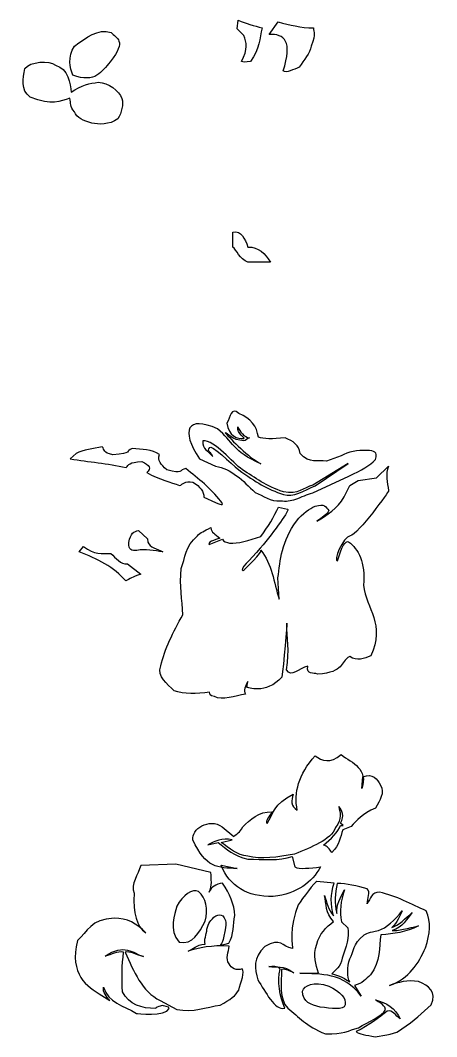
# Model space of a CAD drawing. Header units: centimetres. Extents: x -10 to 51.2, y -6.5 to 14.
# Drawn here: x 43.81 to 51.17, y -4.85 to 13.1 of the extents above; entities that cross this region are included whole.
import ezdxf

# ---------------------------------------------------------------- set-up
doc = ezdxf.new("R2010")
doc.units = ezdxf.units.CM
doc.header["$MEASUREMENT"] = 0
doc.layers.add('Layer 1', color=7, linetype='Continuous')

msp = doc.modelspace()

# ---------------------------------------------------------------- linework, layer by layer
at = {"layer": 'Layer 1', "color": 141, "lineweight": 25}
for points, knots in [([(45.41842, 12.88805), (45.18056, 12.95881), (44.98284, 12.80108), (44.76993, 12.64732), (44.76993, 12.64732), (44.64674, 12.44845), (44.68371, 12.26608), (44.74045, 12.13148), (44.74045, 12.13148), (45.13899, 11.98621), (45.25233, 12.19743), (45.39877, 12.36729), (45.39877, 12.36729), (45.70936, 12.7594), (45.50136, 12.77878), (45.41842, 12.88805)], [0, 0, 0, 0, 0.2, 0.2, 0.2, 0.2, 0.4, 0.4, 0.4, 0.4, 0.6, 0.6, 0.6, 0.6, 1, 1, 1, 1]), ([(44.70813, 11.83043), (44.70135, 11.98398), (44.65358, 12.25044), (44.43301, 12.30697), (44.43301, 12.30697), (44.32496, 12.39877), (43.98565, 12.37651), (43.8926, 12.24802), (43.8926, 12.24802), (43.86391, 12.0775), (43.81249, 11.8669), (43.98594, 11.74691), (43.98594, 11.74691), (44.38174, 11.58693), (44.50622, 11.66878), (44.68847, 11.72726), (44.68847, 11.72726), (44.71389, 11.62737), (44.67635, 11.58643), (44.77199, 11.48653), (44.77199, 11.48653), (44.80699, 11.3797), (44.93134, 11.33069), (45.07659, 11.28511), (45.07659, 11.28511), (45.2004, 11.26225), (45.38367, 11.25171), (45.53348, 11.3588), (45.53348, 11.3588), (45.60588, 11.4747), (45.63863, 11.61943), (45.60717, 11.72235), (45.60717, 11.72235), (45.55222, 11.85736), (45.37533, 12.00308), (45.18958, 12.00729), (45.18958, 12.00729), (45.03916, 11.98998), (44.89546, 11.95845), (44.70813, 11.83043)], [0, 0, 0, 0, 0.09090909, 0.09090909, 0.09090909, 0.09090909, 0.18181818, 0.18181818, 0.18181818, 0.18181818, 0.27272727, 0.27272727, 0.27272727, 0.27272727, 0.36363636, 0.36363636, 0.36363636, 0.36363636, 0.45454545, 0.45454545, 0.45454545, 0.45454545, 0.54545455, 0.54545455, 0.54545455, 0.54545455, 0.63636364, 0.63636364, 0.63636364, 0.63636364, 0.72727273, 0.72727273, 0.72727273, 0.72727273, 0.81818182, 0.81818182, 0.81818182, 0.81818182, 1, 1, 1, 1])]:
    msp.add_open_spline(points, degree=3, knots=knots, dxfattribs=at)
at = {"layer": 'Layer 1', "color": 254, "lineweight": 25}
for points in [[(47.72027, 12.37444), (47.74647, 12.36134), (47.79888, 12.36134), (47.87748, 12.37444), (47.87748, 12.37444), (48.05248, 12.59741), (48.03074, 12.78102), (48.08873, 12.96889), (48.08873, 12.96889), (47.9394, 13.00593), (47.80033, 13.04385), (47.66132, 13.10154), (47.66132, 13.10154), (47.66132, 13.10154), (47.64167, 12.94924), (47.64167, 12.94924), (47.64167, 12.94924), (47.64167, 12.94924), (47.76449, 12.83133), (47.76449, 12.83133), (47.76449, 12.83133), (47.80869, 12.7153), (47.8432, 12.59331), (47.72028, 12.37444), (47.72028, 12.37444), (47.72028, 12.37444), (47.72027, 12.37444), (47.72027, 12.37444)], [(48.20748, 12.85098), (48.48337, 12.86843), (48.6259, 12.72507), (48.45804, 12.2074), (48.45804, 12.2074), (48.5147, 12.16326), (48.63733, 12.23459), (48.74298, 12.27618), (48.74298, 12.27618), (48.81998, 12.399), (48.93151, 12.52182), (48.94932, 12.64464), (48.94932, 12.64464), (49.05017, 12.89264), (48.98563, 12.87191), (48.99354, 12.96889), (48.99354, 12.96889), (48.76732, 12.9668), (48.57079, 13.02406), (48.36961, 13.07206), (48.36961, 13.07206), (48.36961, 13.07206), (48.20749, 12.85098), (48.20749, 12.85098), (48.20749, 12.85098), (48.20749, 12.85098), (48.20748, 12.85098), (48.20748, 12.85098)]]:
    msp.add_open_spline(points, degree=3, knots=[0, 0, 0, 0, 0.125, 0.125, 0.125, 0.125, 0.25, 0.25, 0.25, 0.25, 0.375, 0.375, 0.375, 0.375, 0.5, 0.5, 0.5, 0.5, 0.625, 0.625, 0.625, 0.625, 0.75, 0.75, 0.75, 0.75, 1, 1, 1, 1], dxfattribs=at)
at = {"layer": 'Layer 1', "color": 1, "lineweight": 25}
msp.add_open_spline([(47.57083, 9.36146), (47.57083, 9.36146), (47.57083, 9.09688), (47.57083, 9.09688), (47.57083, 9.09688), (47.63096, 9.05278), (47.68773, 8.87639), (47.83541, 8.8323), (47.83541, 8.8323), (47.83541, 8.8323), (48.23229, 8.8323), (48.23229, 8.8323), (48.23229, 8.8323), (48.13523, 8.98216), (48.02167, 9.10313), (47.83541, 9.09688), (47.83541, 9.09688), (47.776, 9.24264), (47.71799, 9.39121), (47.57083, 9.36146)], degree=3, knots=[0, 0, 0, 0, 0.16666667, 0.16666667, 0.16666667, 0.16666667, 0.33333333, 0.33333333, 0.33333333, 0.33333333, 0.5, 0.5, 0.5, 0.5, 0.66666667, 0.66666667, 0.66666667, 0.66666667, 1, 1, 1, 1], dxfattribs=at)
at = {"layer": 'Layer 1', "color": 2, "lineweight": 25}
for points, knots in [([(48.49065, 5.72674), (48.63307, 5.67283), (48.74371, 5.59667), (48.75594, 5.45162), (48.75594, 5.45162), (48.93087, 5.25268), (49.05939, 5.34981), (49.22266, 5.31406), (49.22266, 5.31406), (49.22266, 5.31406), (49.48304, 5.4074), (49.48304, 5.4074), (49.48304, 5.4074), (49.60547, 5.48679), (49.77338, 5.50469), (49.93502, 5.50566), (49.93502, 5.50566), (50.07595, 5.49078), (50.12659, 5.49419), (50.08732, 5.34354), (50.08732, 5.34354), (49.98564, 5.22891), (49.85093, 5.1634), (49.6206, 5.04877), (49.6206, 5.04877), (49.6206, 5.04877), (48.98194, 4.754), (48.98194, 4.754), (48.98194, 4.754), (48.87366, 4.7299), (48.79033, 4.68301), (48.67847, 4.64232), (48.67847, 4.64232), (48.59197, 4.61522), (48.50401, 4.59988), (48.41205, 4.61644), (48.41205, 4.61644), (48.22944, 4.59102), (48.10777, 4.70779), (47.96007, 4.76382), (47.96007, 4.76382), (47.7472, 4.9689), (47.53879, 5.18557), (47.26245, 5.22562), (47.26245, 5.22562), (47.26245, 5.22562), (46.97751, 5.35335), (46.97751, 5.35335), (46.97751, 5.35335), (46.64198, 5.87351), (46.76056, 6.11949), (47.29684, 5.88885), (47.29684, 5.88885), (47.57608, 5.65959), (47.55596, 5.48485), (48.06324, 5.26984), (48.06324, 5.26984), (47.84764, 5.37301), (47.53665, 5.70217), (47.4344, 5.81516), (47.4344, 5.81516), (47.45946, 5.82203), (47.5579, 5.68004), (47.76379, 5.67652), (47.76379, 5.67652), (47.80137, 5.67588), (47.81764, 5.71833), (47.86181, 5.72673), (47.86181, 5.72673), (47.76832, 5.73302), (47.69101, 5.84696), (47.65428, 5.91938), (47.65428, 5.91938), (47.6434, 5.79663), (47.79319, 5.71858), (47.76347, 5.71492), (47.76347, 5.71492), (47.6477, 5.70068), (47.4939, 5.76233), (47.46388, 5.98711), (47.46388, 5.98711), (47.52412, 6.09189), (47.52802, 6.27766), (47.67513, 6.15906), (47.67513, 6.15906), (47.8823, 6.0711), (47.99527, 5.92932), (48.01903, 5.73656), (48.01903, 5.73656), (48.11064, 5.70704), (48.26805, 5.70385), (48.49066, 5.72673), (48.49066, 5.72673), (48.49066, 5.72673), (48.49065, 5.72674), (48.49065, 5.72674)], [0, 0, 0, 0, 0.04, 0.04, 0.04, 0.04, 0.08, 0.08, 0.08, 0.08, 0.12, 0.12, 0.12, 0.12, 0.16, 0.16, 0.16, 0.16, 0.2, 0.2, 0.2, 0.2, 0.24, 0.24, 0.24, 0.24, 0.28, 0.28, 0.28, 0.28, 0.32, 0.32, 0.32, 0.32, 0.36, 0.36, 0.36, 0.36, 0.4, 0.4, 0.4, 0.4, 0.44, 0.44, 0.44, 0.44, 0.48, 0.48, 0.48, 0.48, 0.52, 0.52, 0.52, 0.52, 0.56, 0.56, 0.56, 0.56, 0.6, 0.6, 0.6, 0.6, 0.64, 0.64, 0.64, 0.64, 0.68, 0.68, 0.68, 0.68, 0.72, 0.72, 0.72, 0.72, 0.76, 0.76, 0.76, 0.76, 0.8, 0.8, 0.8, 0.8, 0.84, 0.84, 0.84, 0.84, 0.88, 0.88, 0.88, 0.88, 0.92, 0.92, 0.92, 0.92, 1, 1, 1, 1]), ([(47.26377, 4.58334), (47.26377, 4.58334), (47.05743, 4.6816), (47.05743, 4.6816), (47.05743, 4.6816), (47.05621, 4.77646), (46.99313, 4.86513), (46.86092, 4.94689), (46.86092, 4.94689), (46.71373, 4.97017), (46.69095, 4.90623), (46.62511, 4.88302), (46.62511, 4.88302), (46.47847, 4.94636), (46.27116, 4.989), (46.0454, 5.11392), (46.0454, 5.11392), (46.14032, 5.1867), (46.09723, 5.25072), (45.95697, 5.31043), (45.95697, 5.31043), (45.73437, 5.29192), (45.72912, 5.25843), (45.68185, 5.20235), (45.68185, 5.20235), (45.35374, 5.27562), (45.02184, 5.3038), (44.69438, 5.35465), (44.69438, 5.35465), (44.69438, 5.35465), (44.79755, 5.44799), (44.79755, 5.44799), (44.79755, 5.44799), (44.9225, 5.51628), (45.09783, 5.53419), (45.25935, 5.5659), (45.25935, 5.5659), (45.31099, 5.51908), (45.26644, 5.46352), (45.44604, 5.42834), (45.44604, 5.42834), (45.80814, 5.45349), (45.65817, 5.49194), (45.78993, 5.54133), (45.78993, 5.54133), (45.95889, 5.52225), (46.13935, 5.52618), (46.27139, 5.43325), (46.27139, 5.43325), (46.23109, 5.32448), (46.29567, 5.25875), (46.39912, 5.16305), (46.39912, 5.16305), (46.69724, 5.07785), (46.61051, 5.16297), (46.7381, 5.1827), (46.7381, 5.1827), (46.96363, 5.00836), (47.17864, 4.82613), (47.3522, 4.61281), (47.3522, 4.61281), (47.41443, 4.53748), (47.38495, 4.52766), (47.26377, 4.58333), (47.26377, 4.58333), (47.26377, 4.58333), (47.26377, 4.58334), (47.26377, 4.58334)], [0, 0, 0, 0, 0.05555556, 0.05555556, 0.05555556, 0.05555556, 0.11111111, 0.11111111, 0.11111111, 0.11111111, 0.16666667, 0.16666667, 0.16666667, 0.16666667, 0.22222222, 0.22222222, 0.22222222, 0.22222222, 0.27777778, 0.27777778, 0.27777778, 0.27777778, 0.33333333, 0.33333333, 0.33333333, 0.33333333, 0.38888889, 0.38888889, 0.38888889, 0.38888889, 0.44444444, 0.44444444, 0.44444444, 0.44444444, 0.5, 0.5, 0.5, 0.5, 0.55555556, 0.55555556, 0.55555556, 0.55555556, 0.61111111, 0.61111111, 0.61111111, 0.61111111, 0.66666667, 0.66666667, 0.66666667, 0.66666667, 0.72222222, 0.72222222, 0.72222222, 0.72222222, 0.77777778, 0.77777778, 0.77777778, 0.77777778, 0.83333333, 0.83333333, 0.83333333, 0.83333333, 0.88888889, 0.88888889, 0.88888889, 0.88888889, 1, 1, 1, 1]), ([(47.21332, 5.39758), (47.12331, 5.50125), (47.03754, 5.51821), (47.03646, 5.6727), (47.03646, 5.6727), (47.25094, 5.69386), (47.56377, 5.27804), (47.73408, 5.16668), (47.73408, 5.16668), (47.96347, 5.02047), (48.15952, 4.87169), (48.46118, 4.77366), (48.46118, 4.77366), (48.73215, 4.72213), (48.80911, 4.84495), (48.98194, 4.89157), (48.98194, 4.89157), (48.98194, 4.89157), (49.60587, 5.27477), (49.60587, 5.27477), (49.60587, 5.27477), (49.60587, 5.27477), (49.02125, 4.88175), (49.02125, 4.88175), (49.02125, 4.88175), (48.83935, 4.79359), (48.62476, 4.67373), (48.4661, 4.72454), (48.4661, 4.72454), (48.16657, 4.8235), (47.97635, 4.93972), (47.67349, 5.16447), (47.67349, 5.16447), (47.53347, 5.26838), (47.17836, 5.62581), (47.15929, 5.5548), (47.15929, 5.5548), (47.09049, 5.48602), (47.19968, 5.46637), (47.21333, 5.39759), (47.21333, 5.39759), (47.21333, 5.39759), (47.21332, 5.39758), (47.21332, 5.39758)], [0, 0, 0, 0, 0.08333333, 0.08333333, 0.08333333, 0.08333333, 0.16666667, 0.16666667, 0.16666667, 0.16666667, 0.25, 0.25, 0.25, 0.25, 0.33333333, 0.33333333, 0.33333333, 0.33333333, 0.41666667, 0.41666667, 0.41666667, 0.41666667, 0.5, 0.5, 0.5, 0.5, 0.58333333, 0.58333333, 0.58333333, 0.58333333, 0.66666667, 0.66666667, 0.66666667, 0.66666667, 0.75, 0.75, 0.75, 0.75, 0.83333333, 0.83333333, 0.83333333, 0.83333333, 1, 1, 1, 1]), ([(47.15254, 3.84597), (47.10341, 3.89019), (47.33922, 3.95405), (47.33922, 3.95405), (47.33922, 3.95405), (47.25118, 4.03272), (47.19042, 4.04961), (47.1771, 4.14074), (47.1771, 4.14074), (47.05993, 4.08506), (46.99343, 4.05395), (46.94128, 3.99827), (46.94128, 3.99827), (46.72776, 3.80503), (46.7253, 3.6118), (46.65634, 3.41856), (46.65634, 3.41856), (46.62552, 3.10607), (46.6692, 2.86808), (46.68582, 2.60303), (46.68582, 2.60303), (46.50707, 2.29574), (46.36691, 1.99328), (46.29279, 1.69907), (46.29279, 1.69907), (46.22567, 1.50311), (46.41337, 1.39209), (46.52861, 1.25692), (46.52861, 1.25692), (46.70923, 1.19963), (46.92456, 1.20308), (47.15745, 1.23727), (47.15745, 1.23727), (47.16508, 1.20483), (47.15131, 1.16627), (47.24588, 1.15867), (47.24588, 1.15867), (47.36915, 1.07739), (47.6204, 1.17231), (47.7912, 1.19797), (47.7912, 1.19797), (47.75593, 1.26686), (47.78559, 1.34292), (47.83541, 1.42396), (47.83541, 1.42396), (47.83541, 1.42396), (47.81576, 1.32079), (47.81576, 1.32079), (47.81576, 1.32079), (47.81576, 1.32079), (48.14983, 1.18323), (48.43477, 1.50256), (48.43477, 1.50256), (48.46745, 1.69386), (48.5232, 2.45564), (48.5232, 2.45564), (48.5232, 2.45564), (48.52085, 2.18182), (48.57562, 1.98796), (48.51337, 1.63029), (48.51337, 1.63029), (48.60517, 1.47441), (48.72937, 1.66207), (48.89166, 1.69416), (48.89166, 1.69416), (48.86102, 1.52574), (49.00128, 1.59229), (49.06361, 1.55169), (49.06361, 1.55169), (49.56174, 1.59162), (49.44353, 1.7613), (49.6335, 1.86611), (49.6335, 1.86611), (49.76694, 1.7706), (49.88603, 1.83292), (50.00687, 1.87594), (50.00687, 1.87594), (50.26875, 2.43028), (49.92172, 2.70784), (49.87914, 3.12379), (49.87914, 3.12379), (49.91696, 3.52652), (49.78098, 3.76775), (49.61385, 3.89019), (49.61385, 3.89019), (49.55501, 3.91883), (49.48927, 3.80257), (49.41734, 3.55612), (49.41734, 3.55612), (49.3313, 3.53891), (49.51177, 3.97919), (49.64333, 3.99827), (49.64333, 3.99827), (49.77467, 4.01732), (50.3424, 4.79414), (50.3213, 4.79414), (50.3213, 4.79414), (50.29901, 4.93825), (50.25649, 5.08236), (50.3213, 5.22647), (50.3213, 5.22647), (50.3213, 5.22647), (50.10514, 5.02013), (50.10514, 5.02013), (50.10514, 5.02013), (50.10514, 5.02013), (49.7809, 4.971), (49.7809, 4.971), (49.7809, 4.971), (49.7809, 4.971), (49.63352, 4.88257), (49.63352, 4.88257), (49.63352, 4.88257), (49.63352, 4.88257), (49.53526, 4.68606), (49.53526, 4.68606), (49.53526, 4.68606), (49.41759, 4.47344), (49.23534, 4.36417), (49.0538, 4.25373), (49.0538, 4.25373), (49.14298, 4.3176), (49.23906, 4.38146), (49.26505, 4.44533), (49.26505, 4.44533), (49.21038, 4.49874), (49.19045, 4.57707), (49.02432, 4.51902), (49.02432, 4.51902), (48.91865, 4.47612), (48.80897, 4.40107), (48.69025, 4.25373), (48.69025, 4.25373), (48.43623, 3.90552), (48.40067, 3.56447), (48.366, 3.25643), (48.366, 3.25643), (48.366, 3.25643), (48.38565, 2.87814), (48.38565, 2.87814), (48.38565, 2.87814), (48.29261, 3.17471), (48.26109, 3.50546), (48.06141, 3.74279), (48.06141, 3.74279), (48.12527, 3.73481), (47.75232, 3.37919), (47.7519, 3.38416), (47.7519, 3.38416), (47.66801, 3.39843), (47.87231, 3.56252), (48.05325, 3.77832), (48.05325, 3.77832), (48.30821, 4.08241), (48.58457, 4.46498), (48.53304, 4.46498), (48.53304, 4.46498), (48.53304, 4.46498), (48.37583, 4.50428), (48.37583, 4.50428), (48.37583, 4.50428), (48.30007, 4.33888), (48.18943, 4.14892), (48.06141, 3.98352), (48.06141, 3.98352), (47.85148, 3.91861), (47.65755, 3.85425), (47.51118, 3.86561), (47.51118, 3.86561), (47.45939, 3.88097), (47.39803, 3.88674), (47.38345, 3.9393), (47.38345, 3.9393), (47.38345, 3.9393), (47.15255, 3.84596), (47.15255, 3.84596), (47.15255, 3.84596), (47.15255, 3.84596), (47.15254, 3.84597), (47.15254, 3.84597)], [0, 0, 0, 0, 0.02173913, 0.02173913, 0.02173913, 0.02173913, 0.04347826, 0.04347826, 0.04347826, 0.04347826, 0.06521739, 0.06521739, 0.06521739, 0.06521739, 0.08695652, 0.08695652, 0.08695652, 0.08695652, 0.10869565, 0.10869565, 0.10869565, 0.10869565, 0.13043478, 0.13043478, 0.13043478, 0.13043478, 0.15217391, 0.15217391, 0.15217391, 0.15217391, 0.17391304, 0.17391304, 0.17391304, 0.17391304, 0.19565217, 0.19565217, 0.19565217, 0.19565217, 0.2173913, 0.2173913, 0.2173913, 0.2173913, 0.23913043, 0.23913043, 0.23913043, 0.23913043, 0.26086957, 0.26086957, 0.26086957, 0.26086957, 0.2826087, 0.2826087, 0.2826087, 0.2826087, 0.30434783, 0.30434783, 0.30434783, 0.30434783, 0.32608696, 0.32608696, 0.32608696, 0.32608696, 0.34782609, 0.34782609, 0.34782609, 0.34782609, 0.36956522, 0.36956522, 0.36956522, 0.36956522, 0.39130435, 0.39130435, 0.39130435, 0.39130435, 0.41304348, 0.41304348, 0.41304348, 0.41304348, 0.43478261, 0.43478261, 0.43478261, 0.43478261, 0.45652174, 0.45652174, 0.45652174, 0.45652174, 0.47826087, 0.47826087, 0.47826087, 0.47826087, 0.5, 0.5, 0.5, 0.5, 0.52173913, 0.52173913, 0.52173913, 0.52173913, 0.54347826, 0.54347826, 0.54347826, 0.54347826, 0.56521739, 0.56521739, 0.56521739, 0.56521739, 0.58695652, 0.58695652, 0.58695652, 0.58695652, 0.60869565, 0.60869565, 0.60869565, 0.60869565, 0.63043478, 0.63043478, 0.63043478, 0.63043478, 0.65217391, 0.65217391, 0.65217391, 0.65217391, 0.67391304, 0.67391304, 0.67391304, 0.67391304, 0.69565217, 0.69565217, 0.69565217, 0.69565217, 0.7173913, 0.7173913, 0.7173913, 0.7173913, 0.73913043, 0.73913043, 0.73913043, 0.73913043, 0.76086957, 0.76086957, 0.76086957, 0.76086957, 0.7826087, 0.7826087, 0.7826087, 0.7826087, 0.80434783, 0.80434783, 0.80434783, 0.80434783, 0.82608696, 0.82608696, 0.82608696, 0.82608696, 0.84782609, 0.84782609, 0.84782609, 0.84782609, 0.86956522, 0.86956522, 0.86956522, 0.86956522, 0.89130435, 0.89130435, 0.89130435, 0.89130435, 0.91304348, 0.91304348, 0.91304348, 0.91304348, 0.93478261, 0.93478261, 0.93478261, 0.93478261, 0.95652174, 0.95652174, 0.95652174, 0.95652174, 1, 1, 1, 1]), ([(45.87041, 3.73942), (46.02434, 3.77343), (46.17828, 3.7275), (46.33221, 3.71486), (46.33221, 3.71486), (46.23936, 3.76923), (46.0901, 3.78599), (46.06692, 3.88681), (46.06692, 3.88681), (46.06692, 3.88681), (46.06201, 3.94576), (46.06201, 3.94576), (46.06201, 3.94576), (46.06201, 3.94576), (45.89989, 4.09314), (45.89989, 4.09314), (45.89989, 4.09314), (45.82731, 4.07179), (45.75433, 4.05165), (45.73286, 3.87698), (45.73286, 3.87698), (45.71538, 3.74405), (45.78419, 3.72976), (45.87042, 3.73942), (45.87042, 3.73942), (45.87042, 3.73942), (45.87041, 3.73942), (45.87041, 3.73942)], [0, 0, 0, 0, 0.125, 0.125, 0.125, 0.125, 0.25, 0.25, 0.25, 0.25, 0.375, 0.375, 0.375, 0.375, 0.5, 0.5, 0.5, 0.5, 0.625, 0.625, 0.625, 0.625, 0.75, 0.75, 0.75, 0.75, 1, 1, 1, 1]), ([(44.92916, 3.80904), (44.92916, 3.80904), (44.85055, 3.7157), (44.85055, 3.7157), (44.85055, 3.7157), (45.17095, 3.58903), (45.47214, 3.44316), (45.6759, 3.19986), (45.6759, 3.19986), (45.75125, 3.23729), (45.78236, 3.26841), (45.94119, 3.31777), (45.94119, 3.31777), (45.94119, 3.31777), (45.70537, 3.49954), (45.70537, 3.49954), (45.70537, 3.49954), (45.57559, 3.48657), (45.50534, 3.61252), (45.4106, 3.68131), (45.4106, 3.68131), (45.25902, 3.68826), (45.11781, 3.65373), (44.92915, 3.80904), (44.92915, 3.80904), (44.92915, 3.80904), (44.92916, 3.80904), (44.92916, 3.80904)], [0, 0, 0, 0, 0.125, 0.125, 0.125, 0.125, 0.25, 0.25, 0.25, 0.25, 0.375, 0.375, 0.375, 0.375, 0.5, 0.5, 0.5, 0.5, 0.625, 0.625, 0.625, 0.625, 0.75, 0.75, 0.75, 0.75, 1, 1, 1, 1])]:
    msp.add_open_spline(points, degree=3, knots=knots, dxfattribs=at)
at = {"layer": 'Layer 1', "color": 31, "lineweight": 25}
for points, knots in [([(49.48184, 0.13214), (49.28723, -0.03713), (49.1501, 0.02357), (49.02004, 0.11249), (49.02004, 0.11249), (48.72739, -0.22239), (48.64484, -0.54172), (48.70562, -0.85042), (48.70562, -0.85042), (48.58455, -0.77997), (48.60313, -0.67462), (48.63684, -0.56548), (48.63684, -0.56548), (48.28452, -0.73907), (48.28701, -0.91265), (48.17504, -1.08624), (48.17504, -1.08624), (48.13586, -1.03006), (48.21194, -0.962), (48.26347, -0.8799), (48.26347, -0.8799), (48.01656, -0.86597), (47.87954, -1.02458), (47.74271, -1.14519), (47.74271, -1.14519), (47.69031, -1.25778), (47.6379, -1.25833), (47.5855, -1.31223), (47.5855, -1.31223), (47.5855, -1.31223), (47.37916, -1.14519), (47.37916, -1.14519), (47.37916, -1.14519), (47.15322, -0.97465), (46.82602, -1.18828), (46.86332, -1.37609), (46.86332, -1.37609), (47.0852, -1.87406), (47.30248, -1.86749), (47.64446, -1.88211), (47.64446, -1.88211), (47.64446, -1.88211), (47.35952, -1.82316), (47.35952, -1.82316), (47.35952, -1.82316), (47.51274, -2.19344), (47.81551, -2.38302), (48.28313, -2.37339), (48.28313, -2.37339), (48.71402, -2.32326), (48.96181, -2.1249), (49.11831, -1.85263), (49.11831, -1.85263), (48.93493, -1.87081), (48.73631, -1.89745), (48.66633, -1.85263), (48.66633, -1.85263), (48.66633, -1.85263), (48.6172, -1.66594), (48.6172, -1.66594), (48.6172, -1.66594), (48.38544, -1.75291), (48.09864, -1.71145), (47.83115, -1.71507), (47.83115, -1.71507), (47.58535, -1.66176), (47.45567, -1.53654), (47.31039, -1.4203), (47.31039, -1.4203), (47.31039, -1.4203), (47.1237, -1.4596), (47.1237, -1.4596), (47.1237, -1.4596), (47.25101, -1.40073), (47.37763, -1.34065), (47.55603, -1.37117), (47.55603, -1.37117), (47.55603, -1.37117), (47.35952, -1.4203), (47.35952, -1.4203), (47.35952, -1.4203), (47.51001, -1.51623), (47.64443, -1.64963), (47.83115, -1.66103), (47.83115, -1.66103), (48.05999, -1.72927), (48.36288, -1.67501), (48.6565, -1.62664), (48.6565, -1.62664), (48.95943, -1.49793), (49.29446, -1.38433), (49.38359, -1.15501), (49.38359, -1.15501), (49.50662, -0.99296), (49.45549, -0.89424), (49.44254, -0.78164), (49.44254, -0.78164), (49.50324, -0.85954), (49.54102, -0.94662), (49.47202, -1.07641), (49.47202, -1.07641), (49.47202, -1.07641), (49.51623, -1.12063), (49.51623, -1.12063), (49.51623, -1.12063), (49.51623, -1.12063), (49.47202, -1.12063), (49.47202, -1.12063), (49.47202, -1.12063), (49.42713, -1.23035), (49.30511, -1.36463), (49.16743, -1.46944), (49.16743, -1.46944), (49.244, -1.47543), (49.27576, -1.54116), (49.31481, -1.59717), (49.31481, -1.59717), (49.46118, -1.46289), (49.46008, -1.3286), (49.51132, -1.19432), (49.51132, -1.19432), (49.51132, -1.19432), (49.6587, -1.13537), (49.6587, -1.13537), (49.6587, -1.13537), (49.757, -1.02729), (49.85236, -0.91921), (50.09103, -0.81112), (50.09103, -0.81112), (50.15936, -0.67684), (50.26069, -0.54255), (50.17946, -0.40827), (50.17946, -0.40827), (50.11515, -0.29615), (50.04498, -0.19314), (49.86504, -0.26089), (49.86504, -0.26089), (49.86504, -0.26089), (49.84539, -0.46723), (49.84539, -0.46723), (49.84539, -0.46723), (49.96629, -0.11847), (49.68372, -0.018), (49.48184, 0.13213), (49.48184, 0.13213), (49.48184, 0.13213), (49.48184, 0.13214), (49.48184, 0.13214)], [0, 0, 0, 0, 0.02631579, 0.02631579, 0.02631579, 0.02631579, 0.05263158, 0.05263158, 0.05263158, 0.05263158, 0.07894737, 0.07894737, 0.07894737, 0.07894737, 0.10526316, 0.10526316, 0.10526316, 0.10526316, 0.13157895, 0.13157895, 0.13157895, 0.13157895, 0.15789474, 0.15789474, 0.15789474, 0.15789474, 0.18421053, 0.18421053, 0.18421053, 0.18421053, 0.21052632, 0.21052632, 0.21052632, 0.21052632, 0.23684211, 0.23684211, 0.23684211, 0.23684211, 0.26315789, 0.26315789, 0.26315789, 0.26315789, 0.28947368, 0.28947368, 0.28947368, 0.28947368, 0.31578947, 0.31578947, 0.31578947, 0.31578947, 0.34210526, 0.34210526, 0.34210526, 0.34210526, 0.36842105, 0.36842105, 0.36842105, 0.36842105, 0.39473684, 0.39473684, 0.39473684, 0.39473684, 0.42105263, 0.42105263, 0.42105263, 0.42105263, 0.44736842, 0.44736842, 0.44736842, 0.44736842, 0.47368421, 0.47368421, 0.47368421, 0.47368421, 0.5, 0.5, 0.5, 0.5, 0.52631579, 0.52631579, 0.52631579, 0.52631579, 0.55263158, 0.55263158, 0.55263158, 0.55263158, 0.57894737, 0.57894737, 0.57894737, 0.57894737, 0.60526316, 0.60526316, 0.60526316, 0.60526316, 0.63157895, 0.63157895, 0.63157895, 0.63157895, 0.65789474, 0.65789474, 0.65789474, 0.65789474, 0.68421053, 0.68421053, 0.68421053, 0.68421053, 0.71052632, 0.71052632, 0.71052632, 0.71052632, 0.73684211, 0.73684211, 0.73684211, 0.73684211, 0.76315789, 0.76315789, 0.76315789, 0.76315789, 0.78947368, 0.78947368, 0.78947368, 0.78947368, 0.81578947, 0.81578947, 0.81578947, 0.81578947, 0.84210526, 0.84210526, 0.84210526, 0.84210526, 0.86842105, 0.86842105, 0.86842105, 0.86842105, 0.89473684, 0.89473684, 0.89473684, 0.89473684, 0.92105263, 0.92105263, 0.92105263, 0.92105263, 0.94736842, 0.94736842, 0.94736842, 0.94736842, 1, 1, 1, 1]), ([(45.25411, -4.12459), (44.98738, -3.96064), (44.67387, -3.75429), (44.82178, -3.15185), (44.82178, -3.15185), (44.99853, -2.9972), (45.0542, -2.76989), (45.47027, -2.75883), (45.47027, -2.75883), (45.69417, -2.74723), (45.87166, -2.85631), (46.03033, -3.0143), (46.03033, -3.0143), (45.86817, -2.90849), (45.80275, -2.67139), (45.82399, -2.31668), (45.82399, -2.31668), (45.7581, -2.15292), (45.89103, -1.98916), (45.9419, -1.8254), (45.9419, -1.8254), (45.9419, -1.8254), (46.56091, -1.80575), (46.56091, -1.80575), (46.56091, -1.80575), (46.56091, -1.80575), (47.17992, -1.95313), (47.17992, -1.95313), (47.17992, -1.95313), (47.18449, -2.06776), (47.20752, -2.18239), (47.15044, -2.29703), (47.15044, -2.29703), (47.18974, -2.20532), (47.26835, -2.15292), (47.38626, -2.13982), (47.38626, -2.13982), (47.51238, -2.32378), (47.59405, -2.51267), (47.60242, -2.70971), (47.60242, -2.70971), (47.57647, -2.87347), (47.59139, -3.03723), (47.49434, -3.20099), (47.49434, -3.20099), (47.49434, -3.20099), (47.34696, -3.24029), (47.34696, -3.24029), (47.34696, -3.24029), (47.41867, -3.13566), (47.40242, -3.07009), (47.42557, -2.98974), (47.42557, -2.98974), (47.47337, -2.80359), (47.42215, -2.76395), (47.39118, -2.71462), (47.39118, -2.71462), (47.34792, -2.68588), (47.32278, -2.70492), (47.26836, -2.71462), (47.26836, -2.71462), (47.17183, -2.78667), (47.13138, -2.85382), (47.11115, -2.95043), (47.11115, -2.95043), (47.10239, -3.05424), (47.05512, -3.13827), (47.07676, -3.21572), (47.07676, -3.21572), (46.913, -3.23111), (46.87684, -3.29755), (46.77708, -3.33854), (46.77708, -3.33854), (46.97139, -3.27702), (47.19277, -3.23356), (47.50418, -3.25011), (47.50418, -3.25011), (47.50008, -3.3555), (47.42688, -3.47077), (47.50418, -3.56453), (47.50418, -3.56453), (47.53399, -3.6377), (47.63413, -3.69051), (47.73508, -3.65296), (47.73508, -3.65296), (47.77837, -3.6981), (47.71604, -3.89308), (47.67121, -4.02633), (47.67121, -4.02633), (47.62975, -4.11476), (47.51942, -4.20319), (47.34697, -4.29162), (47.34697, -4.29162), (47.09567, -4.32894), (46.86711, -4.42688), (46.58057, -4.37022), (46.58057, -4.37022), (46.58057, -4.37022), (46.2858, -4.21301), (46.2858, -4.21301), (46.2858, -4.21301), (45.95892, -4.04862), (45.81511, -3.70114), (45.66679, -3.35818), (45.66679, -3.35818), (45.73174, -3.33047), (45.87962, -3.40642), (45.99104, -3.43679), (45.99104, -3.43679), (45.79729, -3.36904), (45.65388, -3.20061), (45.31307, -3.42696), (45.31307, -3.42696), (45.4277, -3.40131), (45.51777, -3.33556), (45.63732, -3.35818), (45.63732, -3.35818), (45.60578, -3.58089), (45.60993, -3.83308), (45.61767, -4.0558), (45.61767, -4.0558), (45.74041, -4.28685), (45.95393, -4.35449), (46.20721, -4.35057), (46.20721, -4.35057), (46.21458, -4.33819), (46.21606, -4.32654), (46.32512, -4.30144), (46.32512, -4.30144), (46.32512, -4.30144), (46.45671, -4.32006), (46.44303, -4.35057), (46.44303, -4.35057), (46.37621, -4.49958), (45.86332, -4.439), (45.86332, -4.439), (45.86332, -4.439), (45.63109, -4.29731), (45.37002, -4.25199), (45.28361, -3.9772), (45.28361, -3.9772), (45.26291, -4.06526), (45.33842, -4.13728), (45.39169, -4.21301), (45.39169, -4.21301), (45.39169, -4.21301), (45.25413, -4.12458), (45.25413, -4.12458), (45.25413, -4.12458), (45.25413, -4.12458), (45.25411, -4.12459), (45.25411, -4.12459)], [0, 0, 0, 0, 0.02564103, 0.02564103, 0.02564103, 0.02564103, 0.05128205, 0.05128205, 0.05128205, 0.05128205, 0.07692308, 0.07692308, 0.07692308, 0.07692308, 0.1025641, 0.1025641, 0.1025641, 0.1025641, 0.12820513, 0.12820513, 0.12820513, 0.12820513, 0.15384615, 0.15384615, 0.15384615, 0.15384615, 0.17948718, 0.17948718, 0.17948718, 0.17948718, 0.20512821, 0.20512821, 0.20512821, 0.20512821, 0.23076923, 0.23076923, 0.23076923, 0.23076923, 0.25641026, 0.25641026, 0.25641026, 0.25641026, 0.28205128, 0.28205128, 0.28205128, 0.28205128, 0.30769231, 0.30769231, 0.30769231, 0.30769231, 0.33333333, 0.33333333, 0.33333333, 0.33333333, 0.35897436, 0.35897436, 0.35897436, 0.35897436, 0.38461538, 0.38461538, 0.38461538, 0.38461538, 0.41025641, 0.41025641, 0.41025641, 0.41025641, 0.43589744, 0.43589744, 0.43589744, 0.43589744, 0.46153846, 0.46153846, 0.46153846, 0.46153846, 0.48717949, 0.48717949, 0.48717949, 0.48717949, 0.51282051, 0.51282051, 0.51282051, 0.51282051, 0.53846154, 0.53846154, 0.53846154, 0.53846154, 0.56410256, 0.56410256, 0.56410256, 0.56410256, 0.58974359, 0.58974359, 0.58974359, 0.58974359, 0.61538462, 0.61538462, 0.61538462, 0.61538462, 0.64102564, 0.64102564, 0.64102564, 0.64102564, 0.66666667, 0.66666667, 0.66666667, 0.66666667, 0.69230769, 0.69230769, 0.69230769, 0.69230769, 0.71794872, 0.71794872, 0.71794872, 0.71794872, 0.74358974, 0.74358974, 0.74358974, 0.74358974, 0.76923077, 0.76923077, 0.76923077, 0.76923077, 0.79487179, 0.79487179, 0.79487179, 0.79487179, 0.82051282, 0.82051282, 0.82051282, 0.82051282, 0.84615385, 0.84615385, 0.84615385, 0.84615385, 0.87179487, 0.87179487, 0.87179487, 0.87179487, 0.8974359, 0.8974359, 0.8974359, 0.8974359, 0.92307692, 0.92307692, 0.92307692, 0.92307692, 0.94871795, 0.94871795, 0.94871795, 0.94871795, 1, 1, 1, 1]), ([(48.48454, -4.34886), (48.30636, -4.39291), (48.1448, -4.04963), (48.008, -3.84775), (48.008, -3.84775), (47.95805, -3.64768), (47.91768, -3.46045), (48.13573, -3.25821), (48.13573, -3.25821), (48.41576, -3.09068), (48.43541, -3.25668), (48.6221, -3.2926), (48.6221, -3.2926), (48.6221, -3.2926), (48.55637, -2.88689), (48.72527, -2.52129), (48.72527, -2.52129), (48.79375, -2.41414), (49.02149, -2.10861), (49.05443, -2.10861), (49.05443, -2.10861), (49.05443, -2.10861), (49.35902, -2.13809), (49.35902, -2.13809), (49.35902, -2.13809), (49.29362, -2.33624), (49.29194, -2.51474), (49.34428, -2.71289), (49.34428, -2.71289), (49.25296, -2.60308), (49.22981, -2.47622), (49.18707, -2.35426), (49.18707, -2.35426), (49.22455, -2.50819), (49.20021, -2.66213), (49.34428, -2.81606), (49.34428, -2.81606), (49.21653, -2.91593), (49.09963, -3.02847), (49.04951, -3.21891), (49.04951, -3.21891), (48.97651, -3.42603), (49.0397, -3.57262), (49.07899, -3.72984), (49.07899, -3.72984), (49.07899, -3.72984), (48.75475, -3.72984), (48.75475, -3.72984), (48.75475, -3.72984), (49.12916, -3.75099), (49.51142, -3.70939), (49.83556, -4.13269), (49.83556, -4.13269), (49.83556, -4.13269), (49.71765, -3.946), (49.71765, -3.946), (49.71765, -3.946), (49.86008, -3.91224), (49.92169, -3.82999), (50.00259, -3.75931), (50.00259, -3.75931), (50.18167, -3.51712), (50.15098, -3.26977), (50.18436, -3.05187), (50.18436, -3.05187), (50.41035, -3.03222), (50.6347, -3.00602), (50.84759, -2.89466), (50.84759, -2.89466), (50.68693, -2.9247), (50.46502, -2.98975), (50.38579, -2.97327), (50.38579, -2.97327), (50.57317, -2.91808), (50.63624, -2.77411), (50.73951, -2.65885), (50.73951, -2.65885), (50.61833, -2.75575), (50.49715, -2.88653), (50.37596, -2.92414), (50.37596, -2.92414), (50.4774, -2.82588), (50.5096, -2.72763), (50.56265, -2.62937), (50.56265, -2.62937), (50.42617, -2.78315), (50.28944, -2.93478), (50.14015, -2.97327), (50.14015, -2.97327), (49.98459, -3.00275), (49.91303, -3.03222), (49.87486, -3.0617), (49.87486, -3.0617), (49.69422, -3.21174), (49.70419, -3.34891), (49.63413, -3.47438), (49.63413, -3.47438), (49.59169, -3.61621), (49.57951, -3.80946), (49.63413, -3.88214), (49.63413, -3.88214), (49.49681, -3.78587), (49.39988, -3.75757), (49.3148, -3.73967), (49.3148, -3.73967), (49.38663, -3.67036), (49.46701, -3.62101), (49.50149, -3.46455), (49.50149, -3.46455), (49.56399, -3.27131), (49.63307, -3.08299), (49.59975, -2.92905), (49.59975, -2.92905), (49.59975, -2.92905), (49.48675, -2.82097), (49.48675, -2.82097), (49.48675, -2.82097), (49.44493, -2.64012), (49.47828, -2.44988), (49.54079, -2.256), (49.54079, -2.256), (49.46656, -2.39047), (49.40006, -2.52622), (49.40323, -2.67359), (49.40323, -2.67359), (49.36288, -2.48482), (49.37532, -2.31877), (49.41306, -2.14301), (49.41306, -2.14301), (49.57499, -2.13898), (49.76887, -2.19395), (49.94364, -2.24127), (49.94364, -2.24127), (50.00089, -2.29797), (49.94794, -2.40802), (49.94364, -2.50165), (49.94364, -2.50165), (49.99605, -2.41323), (50.02128, -2.29763), (50.1598, -2.29531), (50.1598, -2.29531), (50.44968, -2.36624), (50.73256, -2.50873), (50.98515, -2.62938), (50.98515, -2.62938), (51.07993, -2.82268), (51.05085, -3.03217), (50.97532, -3.27787), (50.97532, -3.27787), (50.8469, -3.56021), (50.6852, -3.81905), (50.33666, -3.94601), (50.33666, -3.94601), (50.49221, -3.88865), (50.65322, -3.84402), (50.84759, -3.87723), (50.84759, -3.87723), (51.03671, -3.94755), (51.17013, -4.05078), (51.07358, -4.28991), (51.07358, -4.28991), (50.90958, -4.43074), (50.77655, -4.57158), (50.55282, -4.71241), (50.55282, -4.71241), (50.45442, -4.80027), (50.2694, -4.82626), (50.08119, -4.84997), (50.08119, -4.84997), (49.92752, -4.82519), (49.78475, -4.79921), (49.74712, -4.76154), (49.74712, -4.76154), (49.9858, -4.64036), (50.14945, -4.51918), (50.29735, -4.39799), (50.29735, -4.39799), (50.38327, -4.36972), (50.44908, -4.48224), (50.52334, -4.53555), (50.52334, -4.53555), (50.43797, -4.34342), (50.28084, -4.24997), (50.09101, -4.20148), (50.09101, -4.20148), (50.15088, -4.25487), (50.23134, -4.25678), (50.26787, -4.36852), (50.26787, -4.36852), (50.19741, -4.49661), (49.96453, -4.5886), (49.78641, -4.69277), (49.78641, -4.69277), (49.61283, -4.73699), (49.52231, -4.81581), (49.2067, -4.80085), (49.2067, -4.80085), (48.84618, -4.66079), (48.74763, -4.50058), (48.53856, -4.34887), (48.53856, -4.34887), (48.37985, -4.17623), (48.42879, -3.90775), (48.43048, -3.66108), (48.43048, -3.66108), (48.50142, -3.6466), (48.57576, -3.69975), (48.64664, -3.72003), (48.64664, -3.72003), (48.44498, -3.58012), (48.35667, -3.62797), (48.20449, -3.61195), (48.20449, -3.61195), (48.27288, -3.62047), (48.34923, -3.58914), (48.40591, -3.65617), (48.40591, -3.65617), (48.34598, -3.86578), (48.40034, -4.13926), (48.48452, -4.34888), (48.48452, -4.34888), (48.48452, -4.34888), (48.48454, -4.34886), (48.48454, -4.34886)], [0, 0, 0, 0, 0.01754386, 0.01754386, 0.01754386, 0.01754386, 0.03508772, 0.03508772, 0.03508772, 0.03508772, 0.05263158, 0.05263158, 0.05263158, 0.05263158, 0.07017544, 0.07017544, 0.07017544, 0.07017544, 0.0877193, 0.0877193, 0.0877193, 0.0877193, 0.10526316, 0.10526316, 0.10526316, 0.10526316, 0.12280702, 0.12280702, 0.12280702, 0.12280702, 0.14035088, 0.14035088, 0.14035088, 0.14035088, 0.15789474, 0.15789474, 0.15789474, 0.15789474, 0.1754386, 0.1754386, 0.1754386, 0.1754386, 0.19298246, 0.19298246, 0.19298246, 0.19298246, 0.21052632, 0.21052632, 0.21052632, 0.21052632, 0.22807018, 0.22807018, 0.22807018, 0.22807018, 0.24561404, 0.24561404, 0.24561404, 0.24561404, 0.26315789, 0.26315789, 0.26315789, 0.26315789, 0.28070175, 0.28070175, 0.28070175, 0.28070175, 0.29824561, 0.29824561, 0.29824561, 0.29824561, 0.31578947, 0.31578947, 0.31578947, 0.31578947, 0.33333333, 0.33333333, 0.33333333, 0.33333333, 0.35087719, 0.35087719, 0.35087719, 0.35087719, 0.36842105, 0.36842105, 0.36842105, 0.36842105, 0.38596491, 0.38596491, 0.38596491, 0.38596491, 0.40350877, 0.40350877, 0.40350877, 0.40350877, 0.42105263, 0.42105263, 0.42105263, 0.42105263, 0.43859649, 0.43859649, 0.43859649, 0.43859649, 0.45614035, 0.45614035, 0.45614035, 0.45614035, 0.47368421, 0.47368421, 0.47368421, 0.47368421, 0.49122807, 0.49122807, 0.49122807, 0.49122807, 0.50877193, 0.50877193, 0.50877193, 0.50877193, 0.52631579, 0.52631579, 0.52631579, 0.52631579, 0.54385965, 0.54385965, 0.54385965, 0.54385965, 0.56140351, 0.56140351, 0.56140351, 0.56140351, 0.57894737, 0.57894737, 0.57894737, 0.57894737, 0.59649123, 0.59649123, 0.59649123, 0.59649123, 0.61403509, 0.61403509, 0.61403509, 0.61403509, 0.63157895, 0.63157895, 0.63157895, 0.63157895, 0.64912281, 0.64912281, 0.64912281, 0.64912281, 0.66666667, 0.66666667, 0.66666667, 0.66666667, 0.68421053, 0.68421053, 0.68421053, 0.68421053, 0.70175439, 0.70175439, 0.70175439, 0.70175439, 0.71929825, 0.71929825, 0.71929825, 0.71929825, 0.73684211, 0.73684211, 0.73684211, 0.73684211, 0.75438596, 0.75438596, 0.75438596, 0.75438596, 0.77192982, 0.77192982, 0.77192982, 0.77192982, 0.78947368, 0.78947368, 0.78947368, 0.78947368, 0.80701754, 0.80701754, 0.80701754, 0.80701754, 0.8245614, 0.8245614, 0.8245614, 0.8245614, 0.84210526, 0.84210526, 0.84210526, 0.84210526, 0.85964912, 0.85964912, 0.85964912, 0.85964912, 0.87719298, 0.87719298, 0.87719298, 0.87719298, 0.89473684, 0.89473684, 0.89473684, 0.89473684, 0.9122807, 0.9122807, 0.9122807, 0.9122807, 0.92982456, 0.92982456, 0.92982456, 0.92982456, 0.94736842, 0.94736842, 0.94736842, 0.94736842, 0.96491228, 0.96491228, 0.96491228, 0.96491228, 1, 1, 1, 1]), ([(46.61987, -3.18133), (46.42693, -2.95764), (46.54208, -2.69134), (46.57566, -2.54758), (46.57566, -2.54758), (46.68666, -2.34367), (46.85072, -2.23329), (46.96377, -2.2872), (46.96377, -2.2872), (47.09887, -2.39072), (47.12775, -2.60486), (47.08168, -2.80796), (47.08168, -2.80796), (46.97011, -3.01715), (46.85925, -3.22775), (46.61988, -3.18133), (46.61988, -3.18133), (46.61988, -3.18133), (46.61987, -3.18133), (46.61987, -3.18133)], [0, 0, 0, 0, 0.16666667, 0.16666667, 0.16666667, 0.16666667, 0.33333333, 0.33333333, 0.33333333, 0.33333333, 0.5, 0.5, 0.5, 0.5, 0.66666667, 0.66666667, 0.66666667, 0.66666667, 1, 1, 1, 1]), ([(49.55062, -4.28991), (49.58175, -4.17144), (49.4679, -4.0561), (49.26568, -3.95584), (49.26568, -3.95584), (48.99154, -3.86004), (48.82691, -3.9498), (48.79896, -4.04427), (48.79896, -4.04427), (48.804, -4.24885), (48.94822, -4.27984), (49.10847, -4.32921), (49.10847, -4.32921), (49.31361, -4.34766), (49.52482, -4.38693), (49.55062, -4.28991)], [0, 0, 0, 0, 0.2, 0.2, 0.2, 0.2, 0.4, 0.4, 0.4, 0.4, 0.6, 0.6, 0.6, 0.6, 1, 1, 1, 1])]:
    msp.add_open_spline(points, degree=3, knots=knots, dxfattribs=at)

doc.saveas('drawing.dxf')
